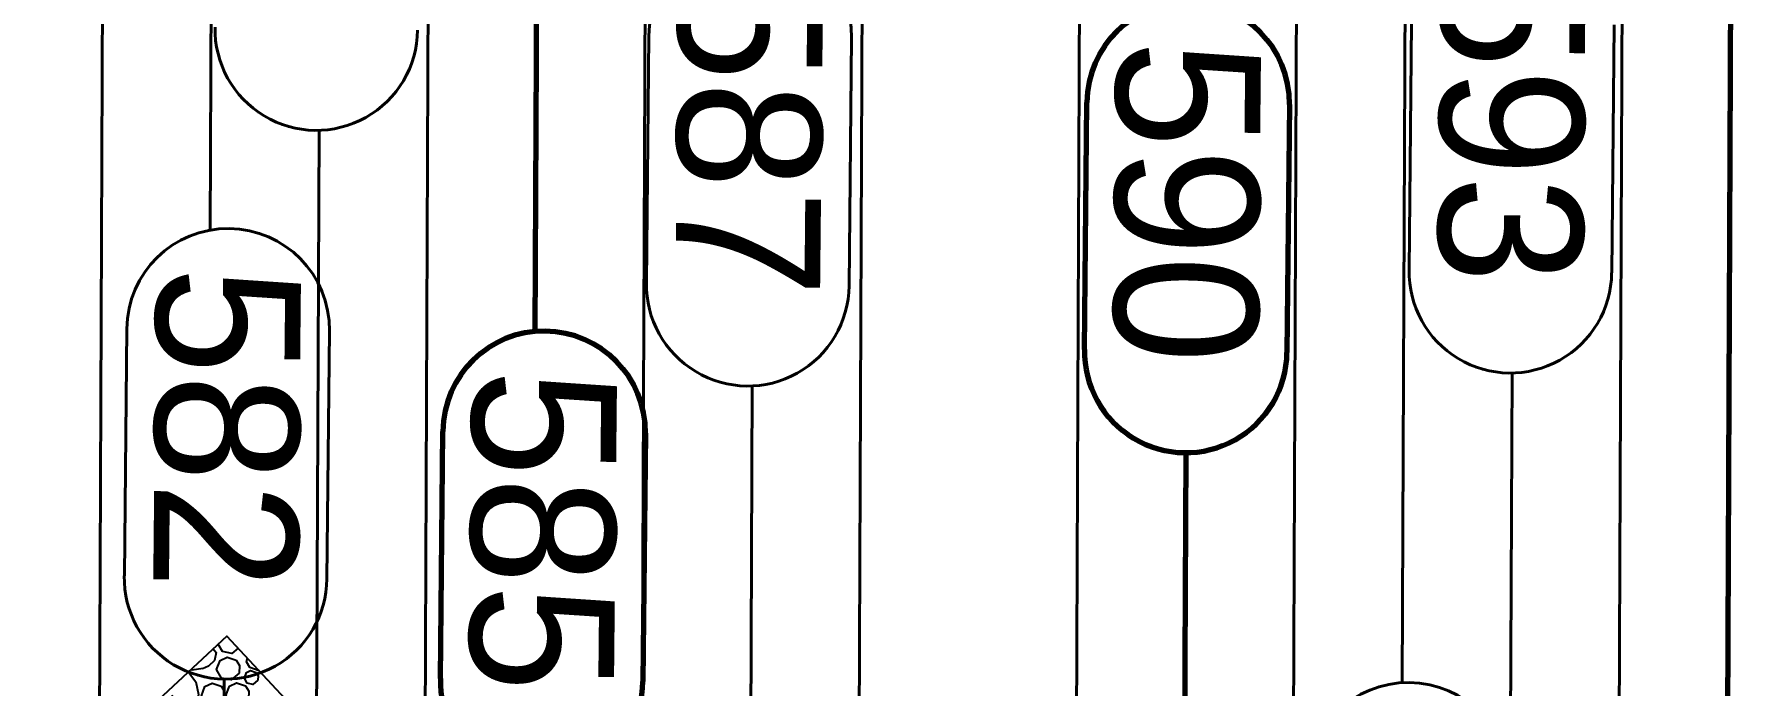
# Model space of a CAD drawing. Header units: inches. Extents: x -5337 to 1057, y 15227 to 19227.
# Drawn here: x -1603.66 to -1556.65, y 18839.15 to 18857.17 of the extents above; entities that cross this region are included whole.
import ezdxf
from ezdxf.enums import TextEntityAlignment as Align

# ---------------------------------------------------------------- set-up
doc = ezdxf.new("R2010")
doc.units = ezdxf.units.IN
doc.header["$LTSCALE"] = 150
doc.header["$MEASUREMENT"] = 0
for name, color, linetype in [('COMT-MIN', 84, 'Continuous'), ('CONT-MJR', 84, 'Continuous'), ('PAVING', 7, 'Continuous')]:
    doc.layers.add(name, color=color, linetype=linetype)
doc.styles.add('Style-ENGINEERING', font='ENGINEERING.shx')

msp = doc.modelspace()

# ---------------------------------------------------------------- linework, layer by layer
at = {"layer": 'COMT-MIN', "color": 5, "linetype": 'Continuous', "lineweight": 40}
for p, q in [((-1598.799, 18851.753), (-1598.654, 18887.074)), ((-1580.858, 18837.429), (-1580.654, 18887)), ((-1568.921, 18822.225), (-1568.654, 18886.951)), ((-1565.85, 18839.239), (-1565.654, 18886.938)), ((-1575.047, 18791.568), (-1574.687, 18878.98)), ((-1592.967, 18811.007), (-1592.699, 18875.979)), ((-1601.925, 18821.203), (-1601.737, 18866.844)), ((-1586.994, 18804.394), (-1586.743, 18865.281)), ((-1559.92, 18822.451), (-1559.763, 18860.492)), ((-1565.662, 18850.658), (-1565.593, 18857.487)), ((-1559.994, 18857.432), (-1560.062, 18850.574)), ((-1586.737, 18850.298), (-1586.669, 18857.127)), ((-1586.669, 18857.127), (-1586.669, 18857.127)), ((-1586.669, 18857.127), (-1586.669, 18857.127)), ((-1581.069, 18857.072), (-1581.138, 18850.214)), ((-1581.069, 18857.072), (-1581.069, 18857.072)), ((-1581.069, 18857.072), (-1581.069, 18857.072)), ((-1581.069, 18857.072), (-1581.069, 18857.072)), ((-1595.953, 18814.368), (-1595.788, 18854.512)), ((-1581.138, 18850.214), (-1581.138, 18850.214)), ((-1581.138, 18850.214), (-1581.138, 18850.214)), ((-1560.062, 18850.574), (-1560.062, 18850.574)), ((-1560.062, 18850.574), (-1560.062, 18850.574)), ((-1601.168, 18842.196), (-1601.1, 18849.026)), ((-1601.1, 18849.026), (-1601.1, 18849.026)), ((-1601.1, 18849.026), (-1601.1, 18849.026)), ((-1595.5, 18848.97), (-1595.569, 18842.112)), ((-1595.5, 18848.97), (-1595.5, 18848.97)), ((-1595.5, 18848.97), (-1595.5, 18848.97)), ((-1595.5, 18848.97), (-1595.5, 18848.97)), ((-1584.008, 18801.139), (-1583.817, 18847.445)), ((-1563.085, 18782.255), (-1562.815, 18847.803)), ((-1595.569, 18842.112), (-1595.569, 18842.112)), ((-1595.569, 18842.112), (-1595.569, 18842.112)), ((-1598.41, 18839.341), (-1598.584, 18816.865))]:
    msp.add_line(p, q, dxfattribs=at)
for centre, start, end in [((-1583.869, 18857.099), 359.4281, 179.4281), ((-1595.863, 18857.311), 178.8584, 359.4281), ((-1598.3, 18848.998), 359.4281, 179.4281), ((-1583.937, 18850.242), 178.8584, 359.4281), ((-1562.862, 18850.602), 178.8584, 359.4281), ((-1598.369, 18842.14), 178.8584, 359.4281), ((-1565.683, 18836.444), 359.4281, 179.4281)]:
    msp.add_arc(centre, 2.8, start, end, dxfattribs=at)
at = {"layer": 'CONT-MJR', "color": 5, "linetype": 'Continuous', "lineweight": 70}
for p, q in [((-1589.811, 18848.951), (-1589.654, 18887.037)), ((-1556.854, 18838.273), (-1556.654, 18886.901)), ((-1574.635, 18848.455), (-1574.567, 18855.285)), ((-1574.567, 18855.285), (-1574.567, 18855.285)), ((-1574.567, 18855.285), (-1574.567, 18855.285)), ((-1568.967, 18855.229), (-1569.036, 18848.372)), ((-1568.967, 18855.229), (-1568.967, 18855.229)), ((-1568.967, 18855.229), (-1568.967, 18855.229)), ((-1568.967, 18855.229), (-1568.967, 18855.229)), ((-1569.036, 18848.372), (-1569.036, 18848.372)), ((-1569.036, 18848.372), (-1569.036, 18848.372)), ((-1592.434, 18839.36), (-1592.366, 18846.19)), ((-1592.366, 18846.19), (-1592.366, 18846.19)), ((-1592.366, 18846.19), (-1592.366, 18846.19)), ((-1586.767, 18846.135), (-1586.835, 18839.277)), ((-1586.766, 18846.134), (-1586.767, 18846.135)), ((-1586.766, 18846.134), (-1586.766, 18846.134)), ((-1586.766, 18846.134), (-1586.766, 18846.134)), ((-1572.06, 18788.44), (-1571.824, 18845.6)), ((-1586.835, 18839.277), (-1586.835, 18839.277)), ((-1586.835, 18839.277), (-1586.835, 18839.277))]:
    msp.add_line(p, q, dxfattribs=at)
for centre, start, end in [((-1571.767, 18855.257), 359.4281, 179.4281), ((-1589.566, 18846.162), 359.4281, 179.4281), ((-1571.835, 18848.4), 178.8584, 359.4281), ((-1589.635, 18839.305), 178.8584, 359.4281)]:
    msp.add_arc(centre, 2.8, start, end, dxfattribs=at)
at = {"layer": 'PAVING', "color": 1, "flags": 128}
msp.add_lwpolyline([(-1592.025, 18819.077), (-1584.706, 18825.891), (-1598.335, 18840.529), (-1605.654, 18833.714)], close=True, dxfattribs=at)
for points in [[(-1598.717, 18840.173), (-1598.632, 18840.071), (-1598.672, 18839.857), (-1598.841, 18839.7), (-1599.008, 18839.625)], [(-1597.998, 18839.506), (-1598.22, 18839.316), (-1598.484, 18839.368), (-1598.617, 18839.602), (-1598.523, 18839.858), (-1598.328, 18839.95), (-1598.076, 18839.865), (-1597.985, 18839.717), (-1597.998, 18839.506)], [(-1598.024, 18840.195), (-1598.195, 18840.049), (-1598.459, 18840.101), (-1598.575, 18840.306)], [(-1597.439, 18839.566), (-1597.696, 18839.657), (-1597.796, 18839.817), (-1597.768, 18839.919)], [(-1599.403, 18839.534), (-1599.397, 18839.533), (-1599.191, 18839.264), (-1599.115, 18838.912), (-1599.186, 18838.617), (-1599.346, 18838.482), (-1599.584, 18838.527), (-1599.759, 18838.715), (-1599.842, 18838.9)], [(-1598.995, 18839.629), (-1599.297, 18839.591), (-1599.33, 18839.602)], [(-1597.48, 18839.308), (-1597.614, 18839.195), (-1597.772, 18839.226), (-1597.851, 18839.366), (-1597.795, 18839.519), (-1597.678, 18839.575), (-1597.527, 18839.524), (-1597.473, 18839.435), (-1597.48, 18839.308)], [(-1598.415, 18838.784), (-1598.638, 18838.595), (-1598.902, 18838.647), (-1599.034, 18838.881), (-1598.94, 18839.136), (-1598.745, 18839.228), (-1598.493, 18839.144), (-1598.403, 18838.995), (-1598.415, 18838.784)], [(-1597.74, 18838.791), (-1597.963, 18838.602), (-1598.227, 18838.654), (-1598.359, 18838.888), (-1598.265, 18839.143), (-1598.07, 18839.236), (-1597.818, 18839.151), (-1597.728, 18839.003), (-1597.741, 18838.791)]]:
    msp.add_lwpolyline(points, dxfattribs=at)

# ---------------------------------------------------------------- texts
at = {"layer": 'COMT-MIN', "color": 5, "linetype": 'Continuous', "lineweight": 40, "style": 'Style-ENGINEERING'}
for s, p in [('593', (-1560.777, 18859.178)), ('587', (-1581.852, 18858.817)), ('582', (-1596.283, 18850.716))]:
    msp.add_text(s, height=4, rotation=269.4281, dxfattribs=at).set_placement(p, align=Align.TOP_LEFT)
at = {"layer": 'CONT-MJR', "color": 5, "linetype": 'Continuous', "lineweight": 70, "style": 'Style-ENGINEERING'}
for s, p in [('590', (-1569.75, 18856.975)), ('585', (-1587.549, 18847.88))]:
    msp.add_text(s, height=4, rotation=269.4281, dxfattribs=at).set_placement(p, align=Align.TOP_LEFT)

doc.saveas('drawing.dxf')
